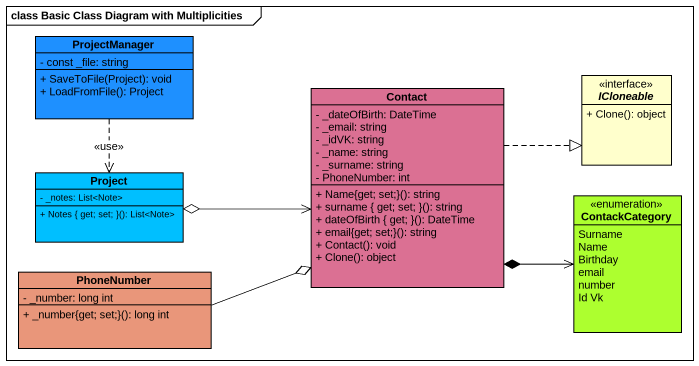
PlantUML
@startuml
mainframe class Basic Class Diagram with Multiplicities
hide circle
hide empty members
skinparam classAttributeIconSize 0
class ProjectManager #1E90FF {
  - const _file: string
  + SaveToFile(Project): void
  + LoadFromFile(): Project
}
class Contact #DB7093 {
  - _dateOfBirth: DateTime
  - _email: string
  - _idVK: string
  - _name: string
  - _surname: string
  - PhoneNumber: int
  + Name{get; set;}(): string
  + surname { get; set; }(): string
  + dateOfBirth { get; }(): DateTime
  + email{get; set;}(): string
  + Contact(): void
  + Clone(): object
}
interface ICloneable {
  + Clone(): object
}
class Project #00BFFF {
  - _notes: List<Note>
  + Notes { get; set; }(): List<Note>
}
enum ContackCategory #ADFF2F {
  Surname
  Name
  Birthday
  email
  number
  Id Vk
}
class PhoneNumber #E9967A {
  - _number: long int
  + _number{get; set;}(): long int
}
ProjectManager ..> Project : <<use>>
Contact .right.|> ICloneable
Contact <-left-o Project
ContackCategory <-left-* Contact
PhoneNumber -right-o Contact
@enduml
